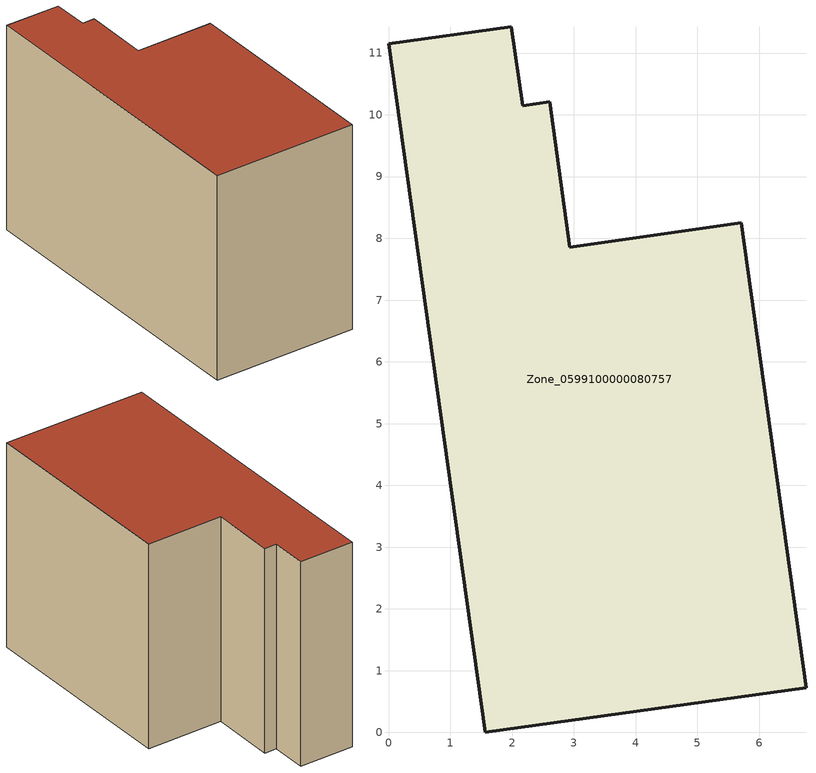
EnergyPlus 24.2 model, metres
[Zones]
Zone_0599100000080757
 floor ground (C_G): 2.17,10.15 2.61,10.21 2.93,7.86 5.71,8.25 6.76,0.72 1.57,0 0,11.15 1.99,11.43 z0
 wall outside (C_F): 1.57,0 6.76,0.72 5.71,8.25 2.93,7.86 2.61,10.21 2.17,10.15 1.99,11.43 0,11.15 1.57,0 z0:7.51
 roof outside (C_R): 2.61,10.21 2.17,10.15 1.99,11.43 0,11.15 1.57,0 6.76,0.72 5.71,8.25 2.93,7.86 z7.51
[BUILDING]
Pand.0599100000080757: North Axis=0; Terrain=City; Loads Convergence Tolerance Value=0.04; Temperature Convergence Tolerance Value=0.4; Solar Distribution=FullExterior; Maximum Number of Warmup Days=25; Minimum Number of Warmup Days=1
[Site:Location]
Rotterdam.The.Hague.AP_ZH_NLD Design_Conditions: Latitude=51.96; Longitude=4.45; Time Zone=1; Elevation=-4.5
[SITE:GROUNDTEMPERATURE:BUILDINGSURFACE]
18, 18, 18, 18, 18, 18, 18, 18, 18, 18, 18, 18
[MATERIAL] Thermal Absorptance=0.9; Solar Absorptance=0.7; Visible Absorptance=0.7
Name | Roughness | Thickness | Conductivity | Density | Specific Heat
G.TI.1946 | MediumSmooth | 0.15 | 1 | 540 | 1210
F.TI.1946 | Rough | 0.3 | 0.857143 | 1920 | 840
R.TI.1946 | MediumRough | 0.2 | 0.1 | 1500 | 1000
[CONSTRUCTION]
C_G: G.TI.1946
C_F: F.TI.1946
C_R: R.TI.1946
[ZONE]
Zone_0599100000080757: Type=1; Multiplier=1; Ceiling Height=Autocalculate; Volume=Autocalculate; Floor Area=autocalculate; Part of Total Floor Area=Yes
[ZONEINFILTRATION:DESIGNFLOWRATE]
Infil_Zone_0599100000080757: Zone or ZoneList or Space or SpaceList=Zone_0599100000080757; Schedule=AlwaysOn; Design Flow Rate Calculation Method=Flow/Area; Flow Rate per Floor Area=0.003; Constant Term Coefficient=1; Temperature Term Coefficient=0; Velocity Term Coefficient=0; Velocity Squared Term Coefficient=0
[HVACTEMPLATE:ZONE:IDEALLOADSAIRSYSTEM]
Zone_0599100000080757: Maximum Heating Supply Air Temperature=50; Minimum Cooling Supply Air Temperature=13; Maximum Heating Supply Air Humidity Ratio=0.0156; Minimum Cooling Supply Air Humidity Ratio=0.0077; Heating Limit=NoLimit; Cooling Limit=NoLimit; Dehumidification Control Type=ConstantSensibleHeatRatio; Cooling Sensible Heat Ratio=0.7; Dehumidification Setpoint=60; Humidification Control Type=None; Humidification Setpoint=30; Outdoor Air Method=None; Outdoor Air Flow Rate per Person=0.00944; Outdoor Air Flow Rate per Zone Floor Area=0; Outdoor Air Flow Rate per Zone=0; Demand Controlled Ventilation Type=None; Outdoor Air Economizer Type=NoEconomizer; Heat Recovery Type=None; Sensible Heat Recovery Effectiveness=0.7; Latent Heat Recovery Effectiveness=0.65
[ZONECONTROL:THERMOSTAT]
ThermostatControl_Zone_0599100000080757: Zone or ZoneList=Zone_0599100000080757; Control Type Schedule=DualSetpointControlType; Control 1=Thermostat_Zone_0599100000080757; Temperature Difference Between Cutout And Setpoint=0
[THERMOSTATSETPOINT:DUALSETPOINT]
Thermostat_Zone_0599100000080757: Heating Setpoint Temperature Schedule=HeatingSetpoint_Zone_0599100000080757; Cooling Setpoint Temperature Schedule=CoolingSetpoint_Zone_0599100000080757
[SCHEDULE:COMPACT]
HeatingSetpoint_Zone_0599100000080757: Through: 12/31, For: AllDays, Until: 24:00, 21
CoolingSetpoint_Zone_0599100000080757: Through: 12/31, For: AllDays, Until: 24:00, 24
DualSetpointControlType: Through: 12/31, For: AllDays, Until: 24:00, 4
AlwaysOn: Through: 12/31, For: AllDays, Until: 24:00, 1
